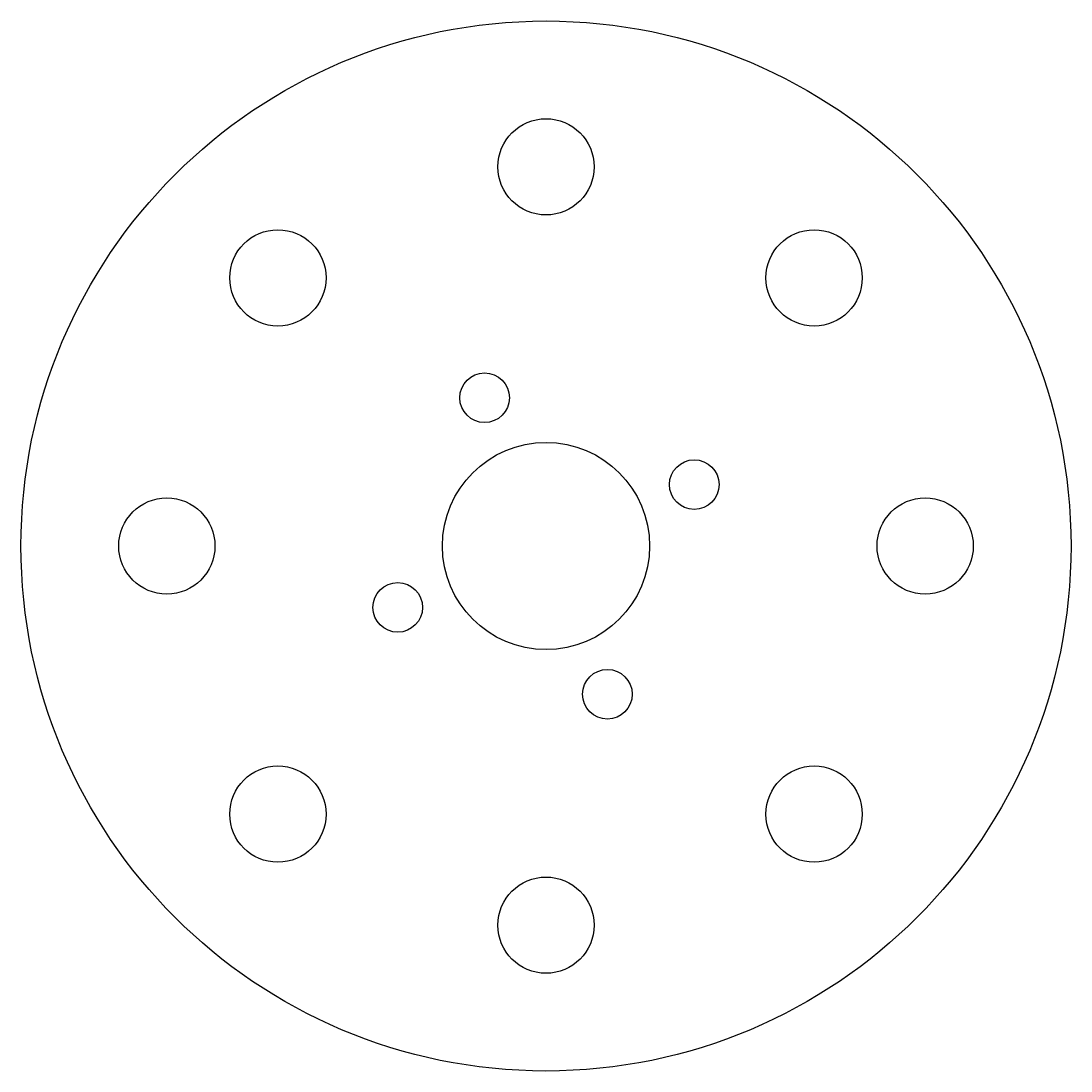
# Model space of a CAD drawing. Header units: millimetres. Extents: x -36 to 36, y -36 to 36.
import ezdxf

# ---------------------------------------------------------------- set-up
doc = ezdxf.new("R2010")
doc.units = ezdxf.units.MM

msp = doc.modelspace()

# ---------------------------------------------------------------- linework, layer by layer
at = {"layer": 'CARRIER_CUT'}
for centre, radius in [((0, 0), 36), ((0, 26), 3.3), ((-18.385, 18.385), 3.3), ((18.385, 18.385), 3.3), ((-4.21, 10.163), 1.7), ((0, 0), 7.1), ((10.163, 4.21), 1.7), ((-26, 0), 3.3), ((26, 0), 3.3), ((-10.163, -4.21), 1.7), ((4.21, -10.163), 1.7), ((-18.385, -18.385), 3.3), ((18.385, -18.385), 3.3), ((0, -26), 3.3)]:
    msp.add_circle(centre, radius, dxfattribs=at)

doc.saveas('drawing.dxf')
